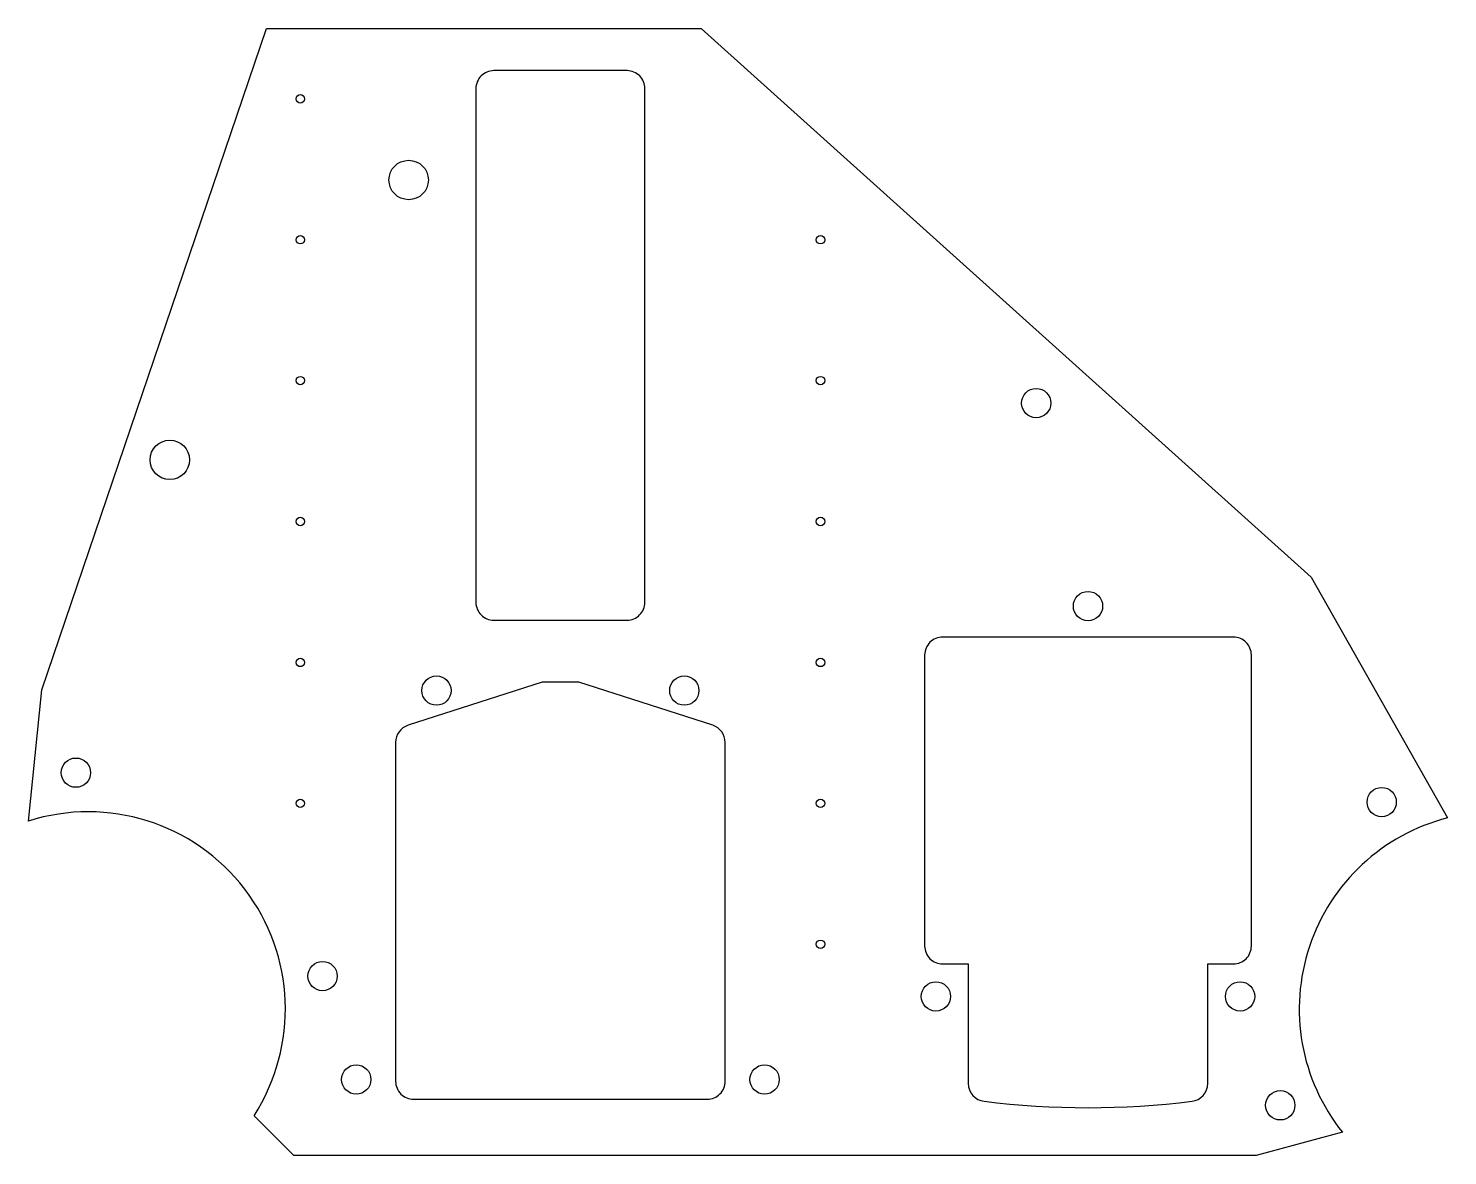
# Model space of a CAD drawing. Header units: millimetres. Extents: x -54 to 198, y -170 to 30.
import ezdxf

# ---------------------------------------------------------------- set-up
doc = ezdxf.new("R2010")
doc.units = ezdxf.units.MM
doc.layers.get('0').update_dxf_attribs({"linetype": 'CONTINUOUS'})

msp = doc.modelspace()

# ---------------------------------------------------------------- linework, layer by layer
for points in [[(179.35, -165.59), (164.05, -169.72), (-6.82, -169.72), (-13.89, -162.65, 0.70291), (-53.95, -110.37), (-51.54, -87.09), (-11.67, 30.28), (65.5, 30.28), (173.8, -67.09), (198.01, -109.81, 0.544937)], [(55.5, -71.55), (55.5, 19.6, 0.414214), (52.33, 22.78), (28.68, 22.78, 0.414214), (25.5, 19.6), (25.5, -71.55, 0.414214), (28.68, -74.72), (52.33, -74.72, 0.414214)], [(112.92, -135.72), (112.92, -156.94, 0.378814), (115.71, -160.09, 0.061254), (152.64, -160.09, 0.378814), (155.42, -156.94), (155.42, -135.72), (160, -135.72, 0.414214), (163.17, -132.55), (163.17, -80.9, 0.414214), (160, -77.72), (108.35, -77.72, 0.414214), (105.17, -80.9), (105.17, -132.55, 0.414214), (108.35, -135.72)], [(37.25, -85.72), (13.45, -93.37, 0.325758), (11.25, -96.4), (11.25, -156.55, 0.414214), (14.43, -159.72), (66.58, -159.72, 0.414214), (69.75, -156.55), (69.75, -96.4, 0.325758), (67.55, -93.37), (43.75, -85.72)]]:
    msp.add_lwpolyline(points, format="xyb", close=True)
for centre, radius in [((-5.67, 17.78), 0.75), ((13.56, 3.38), 3.5), ((-5.67, -7.22), 0.75), ((86.67, -7.22), 0.75), ((-5.67, -32.22), 0.75), ((86.67, -32.22), 0.75), ((124.97, -36.21), 2.6), ((-28.85, -46.29), 3.5), ((-5.67, -57.22), 0.75), ((86.67, -57.22), 0.75), ((134.17, -72.22), 2.6), ((-5.67, -82.22), 0.75), ((86.67, -82.22), 0.75), ((18.5, -87.22), 2.6), ((62.5, -87.22), 2.6), ((-45.52, -101.78), 2.6), ((186.31, -106.99), 2.6), ((-5.67, -107.22), 0.75), ((86.67, -107.22), 0.75), ((86.67, -132.22), 0.75), ((-1.73, -137.88), 2.6), ((107.17, -141.47), 2.6), ((161.17, -141.47), 2.6), ((4.25, -156.22), 2.6), ((76.75, -156.22), 2.6), ((168.31, -160.8), 2.6)]:
    msp.add_circle(centre, radius)

doc.saveas('drawing.dxf')
